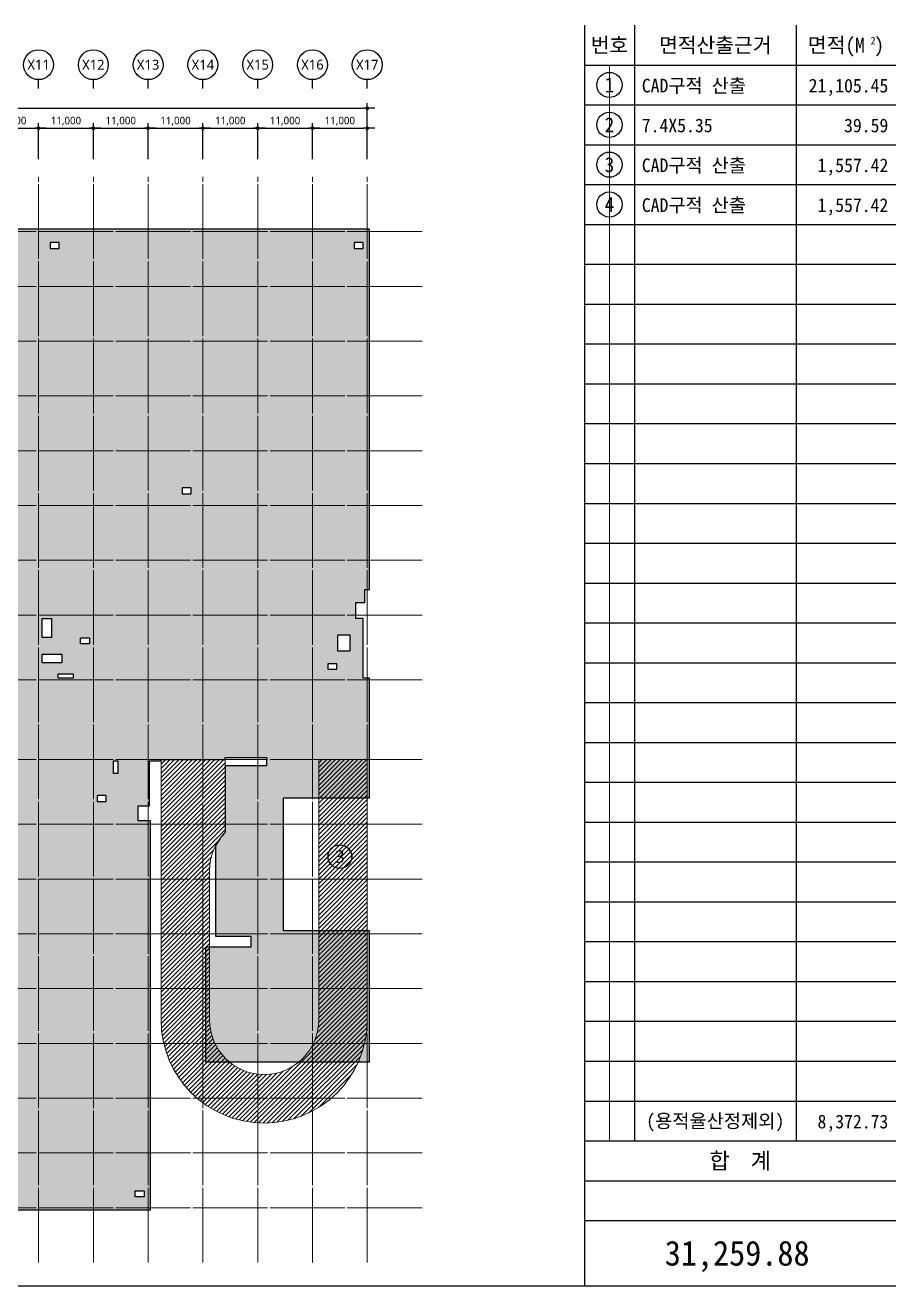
# Model space of a CAD drawing. Header units: millimetres. Extents: x 1877297 to 3504506, y 1389503 to 1925703.
# Drawn here: x 2421235 to 2596047, y 1672603 to 1925703 of the extents above; entities that cross this region are included whole.
import ezdxf
from ezdxf.enums import TextEntityAlignment as Align

# ---------------------------------------------------------------- set-up
doc = ezdxf.new("R2010")
doc.units = ezdxf.units.MM
doc.header["$LTSCALE"] = 5
doc.header["$MEASUREMENT"] = 0
doc.header["$PDSIZE"] = -10
doc.linetypes.add('CEN', pattern=[62, 60, -1, 0, -1])
doc.layers.get('0').update_dxf_attribs({"linetype": 'CONTINUOUS'})
doc.layers.get('Defpoints').update_dxf_attribs({"color": 153, "linetype": 'CONTINUOUS'})
for name, color, linetype, lineweight in [('A-AREA-LIN1', 4, 'CONTINUOUS', 25), ('A-AREA-LIN2', 6, 'CONTINUOUS', 20), ('A-AXIS-BUBL', 7, 'CONTINUOUS', 25), ('A-AXIS-LINE', 1, 'CEN', 15), ('A-DIMS', 7, 'CONTINUOUS', 25), ('A-MKXX-SYMB', 7, 'CONTINUOUS', 25), ('A-XXXX-HATC', 8, 'CONTINUOUS', 18), ('A-XXXX-TABL', 7, 'CONTINUOUS', 25), ('A-XXXX-TXT2', 3, 'CONTINUOUS', 25)]:
    doc.layers.add(name, color=color, linetype=linetype, lineweight=lineweight)
doc.layers.add('A-XXXX-NPLT', color=144, linetype='CONTINUOUS', lineweight=15, plot=False)
doc.layers.add('AA-AREA', color=7, linetype='CONTINUOUS')
doc.styles.add('HY울릉도L', font='')
doc.styles.add('돋움체', font='')
doc.styles.add('맑은고딕', font='malgun.ttf')
doc.styles.get('HY울릉도L').set_extended_font_data('HYwulM')
doc.styles.get('돋움체').set_extended_font_data('DotumChe')
doc.dimstyles.new('CDIM', dxfattribs={"dimtxt": 3, "dimasz": 1.5, "dimexe": 2, "dimexo": 1, "dimgap": 1, "dimtad": 1, "dimdec": 0, "dimrnd": 0.5, "dimzin": 0, "dimdsep": 32, "dimlunit": 6, "dimtxsty": 'HY울릉도L', "dimblk1": '_CIDOT', "dimblk2": '_CIDOT', "dimsah": 1, "dimcen": 5.5, "dimclrd": 2, "dimclre": 2, "dimclrt": 7, "dimadec": 0, "dimazin": 0, "dimtfac": 1, "dimtdec": 0, "dimtix": 1, "dimtmove": 2, "dimatfit": 1, "dimldrblk": '_CIDOT', "dimfxl": 1, "dimtolj": 1, "dimtzin": 0, "dimlwd": -1, "dimarcsym": 0})

# ---------------------------------------------------------------- blocks, each defined once
blk = doc.blocks.new('면적산정틀')
at = {"layer": 'A-XXXX-NPLT'}
blk.add_line((2500, -8000), (2500, -224000), dxfattribs=at)
at = {"layer": 'A-XXXX-TABL'}
for p, q in [((-2500, 0), (-2500, -253100)), ((7500, 0), (7500, -224000)), ((40000, 0), (40000, -224000)), ((-2500, -8000), (60000, -8000)), ((-2500, -16000), (60000, -16000)), ((-2500, -24000), (60000, -24000)), ((-2500, -32000), (60000, -32000)), ((-2500, -40000), (60000, -40000)), ((-2500, -48000), (60000, -48000)), ((-2500, -56000), (60000, -56000)), ((-2500, -64000), (60000, -64000)), ((-2500, -72000), (60000, -72000)), ((-2500, -80000), (60000, -80000)), ((-2500, -88000), (60000, -88000)), ((-2500, -96000), (60000, -96000)), ((-2500, -104000), (60000, -104000)), ((-2500, -112000), (60000, -112000)), ((-2500, -120000), (60000, -120000)), ((-2500, -128000), (60000, -128000)), ((-2500, -136000), (60000, -136000)), ((-2500, -144000), (60000, -144000)), ((-2500, -152000), (60000, -152000)), ((-2500, -160000), (60000, -160000)), ((-2500, -168000), (60000, -168000)), ((-2500, -176000), (60000, -176000)), ((-2500, -184000), (60000, -184000)), ((-2500, -192000), (60000, -192000)), ((-2500, -200000), (60000, -200000)), ((-2500, -208000), (60000, -208000)), ((-2500, -216000), (60000, -216000))]:
    blk.add_line(p, q, dxfattribs=at)
at = {"layer": 'A-XXXX-TABL', "color": 2}
for p, q in [((-2500, -224000), (60000, -224000)), ((-2500, -232000), (60000, -232000)), ((-2500, -240000), (60000, -240000))]:
    blk.add_line(p, q, dxfattribs=at)
at = {"layer": 'A-XXXX-TXT2', "style": '돋움체'}
for s, height, p in [('번호', 3000, (2500, -4000)), ('면적산출근거', 3000, (23750, -4000)), ('면적(M )', 3000, (50000, -4000)), ('(용적율산정제외)', 2750, (23750, -220000)), ('합  계', 3250, (28750, -228000))]:
    blk.add_text(s, height=height, dxfattribs=at).set_placement(p, align=Align.MIDDLE_CENTER)
blk.add_text('2', height=1500, dxfattribs=at).set_placement((54948, -3856))
blk = doc.blocks.new('면적중심선')
at = {"layer": 'A-AXIS-LINE', "ltscale": 50}
for points in [[(786821, 1781471), (786821, 1999471)], [(797821, 1781471), (797821, 1999471)], [(808821, 1781471), (808821, 1999471)], [(819821, 1781471), (819821, 1999471)], [(830821, 1781471), (830821, 1999471)], [(841821, 1781471), (841821, 1999471)], [(852821, 1781471), (852821, 1999471)], [(863821, 1988471), (665821, 1988471)], [(863821, 1977471), (665821, 1977471)], [(863821, 1966471), (665821, 1966471)], [(863821, 1955471), (665821, 1955471)], [(863821, 1944471), (665821, 1944471)], [(863821, 1933471), (665821, 1933471)], [(863821, 1922471), (665821, 1922471)], [(863821, 1911471), (665821, 1911471)], [(863821, 1898471), (665821, 1898471)], [(863821, 1882471), (665821, 1882471)], [(863821, 1869471), (665821, 1869471)], [(863821, 1858471), (665821, 1858471)], [(863821, 1847471), (665821, 1847471)], [(863821, 1836471), (665821, 1836471)], [(863821, 1825471), (665821, 1825471)], [(863821, 1814471), (665821, 1814471)], [(863821, 1803471), (665821, 1803471)], [(863821, 1792471), (665821, 1792471)]]:
    blk.add_lwpolyline(points, dxfattribs=at)
blk = doc.blocks.new('_CIDOT')
at = {"color": 0, "linetype": 'ByBlock'}
blk.add_line((2, 0), (-1, 0), dxfattribs=at)
at = {"color": 0, "linetype": 'ByBlock', "const_width": 0.5}
blk.add_lwpolyline([(-0.25, 0, 1), (0.25, 0, 1)], format="xyb", close=True, dxfattribs=at)
blk = doc.blocks.new('*D31')
at = {"layer": 'A-DIMS', "lineweight": -2, "transparency": 16777216}
for p, q in [((225693, 255621), (225693, 262871)), ((236693, 255621), (236693, 262871))]:
    blk.add_line(p, q, dxfattribs=at)
at = {"layer": 'A-DIMS', "transparency": 16777216}
blk.add_line((226443, 261871), (235943, 261871), dxfattribs=at)
at = {"layer": 'Defpoints', "color": 0, "transparency": 16777216}
for p in [(236693, 261871), (225693, 255121), (236693, 255121)]:
    blk.add_point(p, dxfattribs=at)
at = {"layer": 'A-DIMS', "transparency": 16777216, "xscale": 750, "yscale": 750, "zscale": 750, "rotation": 180}
blk.add_blockref('_CIDOT', (225693, 261871), dxfattribs=at)
at = {"layer": 'A-DIMS', "transparency": 16777216, "xscale": 750, "yscale": 750, "zscale": 750}
blk.add_blockref('_CIDOT', (236693, 261871), dxfattribs=at)
at = {"layer": 'A-DIMS', "color": 3, "transparency": 16777216, "insert": (231193, 263275), "char_height": 1500, "attachment_point": 5, "style": '맑은고딕'}
blk.add_mtext('\\A1;11,000', dxfattribs=at)
blk = doc.blocks.new('*D32')
at = {"layer": 'A-DIMS', "lineweight": -2, "transparency": 16777216}
for p, q in [((236693, 255621), (236693, 262871)), ((247693, 255621), (247693, 262871))]:
    blk.add_line(p, q, dxfattribs=at)
at = {"layer": 'A-DIMS', "transparency": 16777216}
blk.add_line((237443, 261871), (246943, 261871), dxfattribs=at)
at = {"layer": 'Defpoints', "color": 0, "transparency": 16777216}
for p in [(247693, 261871), (236693, 255121), (247693, 255121)]:
    blk.add_point(p, dxfattribs=at)
at = {"layer": 'A-DIMS', "transparency": 16777216, "xscale": 750, "yscale": 750, "zscale": 750, "rotation": 180}
blk.add_blockref('_CIDOT', (236693, 261871), dxfattribs=at)
at = {"layer": 'A-DIMS', "transparency": 16777216, "xscale": 750, "yscale": 750, "zscale": 750}
blk.add_blockref('_CIDOT', (247693, 261871), dxfattribs=at)
at = {"layer": 'A-DIMS', "color": 3, "transparency": 16777216, "insert": (242193, 263275), "char_height": 1500, "attachment_point": 5, "style": '맑은고딕'}
blk.add_mtext('\\A1;11,000', dxfattribs=at)
blk = doc.blocks.new('*D33')
at = {"layer": 'A-DIMS', "lineweight": -2, "transparency": 16777216}
for p, q in [((247693, 255621), (247693, 262871)), ((258693, 255621), (258693, 262871))]:
    blk.add_line(p, q, dxfattribs=at)
at = {"layer": 'A-DIMS', "transparency": 16777216}
blk.add_line((248443, 261871), (257943, 261871), dxfattribs=at)
at = {"layer": 'Defpoints', "color": 0, "transparency": 16777216}
for p in [(258693, 261871), (247693, 255121), (258693, 255121)]:
    blk.add_point(p, dxfattribs=at)
at = {"layer": 'A-DIMS', "transparency": 16777216, "xscale": 750, "yscale": 750, "zscale": 750, "rotation": 180}
blk.add_blockref('_CIDOT', (247693, 261871), dxfattribs=at)
at = {"layer": 'A-DIMS', "transparency": 16777216, "xscale": 750, "yscale": 750, "zscale": 750}
blk.add_blockref('_CIDOT', (258693, 261871), dxfattribs=at)
at = {"layer": 'A-DIMS', "color": 3, "transparency": 16777216, "insert": (253193, 263275), "char_height": 1500, "attachment_point": 5, "style": '맑은고딕'}
blk.add_mtext('\\A1;11,000', dxfattribs=at)
blk = doc.blocks.new('*D34')
at = {"layer": 'A-DIMS', "lineweight": -2, "transparency": 16777216}
for p, q in [((258693, 255621), (258693, 262871)), ((269693, 255621), (269693, 262871))]:
    blk.add_line(p, q, dxfattribs=at)
at = {"layer": 'A-DIMS', "transparency": 16777216}
blk.add_line((259443, 261871), (268943, 261871), dxfattribs=at)
at = {"layer": 'Defpoints', "color": 0, "transparency": 16777216}
for p in [(269693, 261871), (258693, 255121), (269693, 255121)]:
    blk.add_point(p, dxfattribs=at)
at = {"layer": 'A-DIMS', "transparency": 16777216, "xscale": 750, "yscale": 750, "zscale": 750, "rotation": 180}
blk.add_blockref('_CIDOT', (258693, 261871), dxfattribs=at)
at = {"layer": 'A-DIMS', "transparency": 16777216, "xscale": 750, "yscale": 750, "zscale": 750}
blk.add_blockref('_CIDOT', (269693, 261871), dxfattribs=at)
at = {"layer": 'A-DIMS', "color": 3, "transparency": 16777216, "insert": (264193, 263275), "char_height": 1500, "attachment_point": 5, "style": '맑은고딕'}
blk.add_mtext('\\A1;11,000', dxfattribs=at)
blk = doc.blocks.new('*D35')
at = {"layer": 'A-DIMS', "lineweight": -2, "transparency": 16777216}
for p, q in [((269693, 255621), (269693, 262871)), ((280693, 255621), (280693, 262871))]:
    blk.add_line(p, q, dxfattribs=at)
at = {"layer": 'A-DIMS', "transparency": 16777216}
blk.add_line((270443, 261871), (279943, 261871), dxfattribs=at)
at = {"layer": 'Defpoints', "color": 0, "transparency": 16777216}
for p in [(280693, 261871), (269693, 255121), (280693, 255121)]:
    blk.add_point(p, dxfattribs=at)
at = {"layer": 'A-DIMS', "transparency": 16777216, "xscale": 750, "yscale": 750, "zscale": 750, "rotation": 180}
blk.add_blockref('_CIDOT', (269693, 261871), dxfattribs=at)
at = {"layer": 'A-DIMS', "transparency": 16777216, "xscale": 750, "yscale": 750, "zscale": 750}
blk.add_blockref('_CIDOT', (280693, 261871), dxfattribs=at)
at = {"layer": 'A-DIMS', "color": 3, "transparency": 16777216, "insert": (275193, 263275), "char_height": 1500, "attachment_point": 5, "style": '맑은고딕'}
blk.add_mtext('\\A1;11,000', dxfattribs=at)
blk = doc.blocks.new('*D36')
at = {"layer": 'A-DIMS', "lineweight": -2, "transparency": 16777216}
for p, q in [((280693, 255621), (280693, 262871)), ((291693, 255621), (291693, 262871))]:
    blk.add_line(p, q, dxfattribs=at)
at = {"layer": 'A-DIMS', "transparency": 16777216}
blk.add_line((281443, 261871), (290943, 261871), dxfattribs=at)
at = {"layer": 'Defpoints', "color": 0, "transparency": 16777216}
for p in [(291693, 261871), (280693, 255121), (291693, 255121)]:
    blk.add_point(p, dxfattribs=at)
at = {"layer": 'A-DIMS', "transparency": 16777216, "xscale": 750, "yscale": 750, "zscale": 750, "rotation": 180}
blk.add_blockref('_CIDOT', (280693, 261871), dxfattribs=at)
at = {"layer": 'A-DIMS', "transparency": 16777216, "xscale": 750, "yscale": 750, "zscale": 750}
blk.add_blockref('_CIDOT', (291693, 261871), dxfattribs=at)
at = {"layer": 'A-DIMS', "color": 3, "transparency": 16777216, "insert": (286193, 263275), "char_height": 1500, "attachment_point": 5, "style": '맑은고딕'}
blk.add_mtext('\\A1;11,000', dxfattribs=at)
blk = doc.blocks.new('*D37')
at = {"layer": 'A-DIMS', "lineweight": -2, "transparency": 16777216}
for p, q in [((126693, 255621), (126693, 266871)), ((302693, 255621), (302693, 266871))]:
    blk.add_line(p, q, dxfattribs=at)
at = {"layer": 'A-DIMS', "transparency": 16777216}
blk.add_line((127443, 265871), (301943, 265871), dxfattribs=at)
at = {"layer": 'Defpoints', "color": 0, "transparency": 16777216}
for p in [(302693, 265871), (126693, 255121), (302693, 255121)]:
    blk.add_point(p, dxfattribs=at)
at = {"layer": 'A-DIMS', "transparency": 16777216, "xscale": 750, "yscale": 750, "zscale": 750, "rotation": 180}
blk.add_blockref('_CIDOT', (126693, 265871), dxfattribs=at)
at = {"layer": 'A-DIMS', "transparency": 16777216, "xscale": 750, "yscale": 750, "zscale": 750}
blk.add_blockref('_CIDOT', (302693, 265871), dxfattribs=at)
at = {"layer": 'A-DIMS', "color": 3, "transparency": 16777216, "insert": (214693, 267275), "char_height": 1500, "attachment_point": 5, "style": '맑은고딕'}
blk.add_mtext('\\A1;176,000', dxfattribs=at)
blk = doc.blocks.new('*D38')
at = {"layer": 'A-DIMS', "lineweight": -2, "transparency": 16777216}
for p, q in [((291693, 255621), (291693, 262871)), ((302693, 255621), (302693, 262871))]:
    blk.add_line(p, q, dxfattribs=at)
at = {"layer": 'A-DIMS', "transparency": 16777216}
blk.add_line((292443, 261871), (301943, 261871), dxfattribs=at)
at = {"layer": 'Defpoints', "color": 0, "transparency": 16777216}
for p in [(302693, 261871), (291693, 255121), (302693, 255121)]:
    blk.add_point(p, dxfattribs=at)
at = {"layer": 'A-DIMS', "transparency": 16777216, "xscale": 750, "yscale": 750, "zscale": 750, "rotation": 180}
blk.add_blockref('_CIDOT', (291693, 261871), dxfattribs=at)
at = {"layer": 'A-DIMS', "transparency": 16777216, "xscale": 750, "yscale": 750, "zscale": 750}
blk.add_blockref('_CIDOT', (302693, 261871), dxfattribs=at)
at = {"layer": 'A-DIMS', "color": 3, "transparency": 16777216, "insert": (297193, 263275), "char_height": 1500, "attachment_point": 5, "style": '맑은고딕'}
blk.add_mtext('\\A1;11,000', dxfattribs=at)
blk = doc.blocks.new('DIM(210222)')
for p, q in [((236693, 269870.6), (236693, 271620.6)), ((247693, 269870.6), (247693, 271620.6)), ((258693, 269870.6), (258693, 271620.6)), ((269693, 269870.6), (269693, 271620.6)), ((280693, 269870.6), (280693, 271620.6)), ((291693, 269870.6), (291693, 271620.6)), ((302693, 269870.6), (302693, 271620.6))]:
    blk.add_line(p, q)
at = {"layer": 'A-AXIS-BUBL', "ltscale": 0.2}
for centre in [(236693, 274620.6), (247693, 274620.6), (258693, 274620.6), (269693, 274620.6), (280693, 274620.6), (291693, 274620.6), (302693, 274620.6)]:
    blk.add_circle(centre, 3000, dxfattribs=at)
at = {"layer": 'A-XXXX-TXT2', "ltscale": 0.2, "style": '맑은고딕'}
for s, p in [('X11', (236693, 274620.6)), ('X12', (247693, 274620.6)), ('X13', (258693, 274620.6)), ('X14', (269693, 274620.6)), ('X15', (280693, 274620.6)), ('X16', (291693, 274620.6)), ('X17', (302693, 274620.6))]:
    blk.add_text(s, height=2000, dxfattribs=at).set_placement(p, align=Align.MIDDLE)
at = {"layer": 'A-DIMS'}
for p1, p2, distance, picture, middle in [((126693, 255120.6), (302693, 255120.6), 10750, '*D37', (214693, 267275.5)), ((225693, 255120.6), (236693, 255120.6), 6750, '*D31', (231193, 263275.5)), ((236693, 255120.6), (247693, 255120.6), 6750, '*D32', (242193, 263275.5)), ((247693, 255120.6), (258693, 255120.6), 6750, '*D33', (253193, 263275.5)), ((258693, 255120.6), (269693, 255120.6), 6750, '*D34', (264193, 263275.5)), ((269693, 255120.6), (280693, 255120.6), 6750, '*D35', (275193, 263275.5)), ((280693, 255120.6), (291693, 255120.6), 6750, '*D36', (286193, 263275.5)), ((291693, 255120.6), (302693, 255120.6), 6750, '*D38', (297193, 263275.5))]:
    dim = blk.add_aligned_dim(p1=p1, p2=p2, distance=distance, dimstyle='CDIM', override={"dimscale": 500, "dimtxsty": '맑은고딕', "dimclrd": 256, "dimclre": 256, "dimclrt": 3}, dxfattribs=at)
    dim.commit()
    dim.dimension.update_dxf_attribs({"geometry": picture, "text_midpoint": middle})

msp = doc.modelspace()

# ---------------------------------------------------------------- hatches: boundary and pattern name
at = {"layer": 'A-XXXX-HATC'}
h = msp.add_hatch(color=256, dxfattribs=at)
h.dxf.hatch_style = 1
h.paths.add_polyline_path([(2489115.1, 1794573.4), (2489115.1, 1806573.4), (2487615.1, 1806573.4), (2487615.1, 1809773.4), (2489415.1, 1809773.4), (2489415.1, 1812373.4), (2490365.1, 1812373.4), (2490365.1, 1884723.4), (2357465.1, 1884723.4), (2357465.1, 1806573.4), (2359940.1, 1806573.4), (2359940.1, 1803598.4), (2357615.1, 1803598.4), (2357615.1, 1794273.4), (2342465.1, 1794273.4), (2342465.1, 1793873.4), (2313465.1, 1793873.4), (2313465.1, 1777973.4), (2314715.1, 1777973.4), (2314715.1, 1765973.4), (2316215.1, 1765973.4), (2316215.1, 1762773.4), (2314415.1, 1762773.4), (2314415.1, 1760173.4), (2313465.1, 1760173.4), (2313465.1, 1687823.4), (2446365.1, 1687823.4), (2446365.1, 1765973.4), (2443890.1, 1765973.4), (2443890.1, 1768948.4), (2446215.1, 1768948.4), (2446215.1, 1777973.4), (2448515.1, 1777973.4), (2448515.1, 1778273.4), (2461365.1, 1778273.4), (2461365.1, 1778673.4), (2469680.1, 1778673.4), (2469680.1, 1777023.4), (2461365.1, 1777023.4), (2461365.1, 1763607.6, 0.07739156), (2459415.1, 1760858.3), (2459415.1, 1742773.4), (2466515.1, 1742773.4), (2466515.1, 1740573.4), (2457465.1, 1740573.4), (2457465.1, 1717573.4), (2490365.1, 1717573.4), (2490365.1, 1743873.4), (2473115.1, 1743873.4), (2473115.1, 1770573.4), (2490365.1, 1770573.4), (2490365.1, 1794573.4)])
h.paths.add_polyline_path([(2481990.1, 1796423.4), (2481990.1, 1797473.4), (2483840.1, 1797473.4), (2483840.1, 1796423.4)], flags=16)
h.paths.add_polyline_path([(2483915.1, 1800098.4), (2483915.1, 1803248.4), (2486490.1, 1803248.4), (2486490.1, 1800098.4)], flags=16)
h.paths.add_polyline_path([(2439815.1, 1777973.4), (2439815.1, 1775473.4), (2438990.1, 1775473.4), (2438990.1, 1777973.4)], flags=16)
h.paths.add_polyline_path([(2454565.1, 1831623.4), (2452765.1, 1831623.4), (2452765.1, 1832848.4), (2454565.1, 1832848.4)], flags=16)
h.paths.add_polyline_path([(2434165.1, 1801498.4), (2432365.1, 1801498.4), (2432365.1, 1802723.4), (2434165.1, 1802723.4)], flags=16)
h.paths.add_polyline_path([(2437465.1, 1771048.4), (2437465.1, 1769823.4), (2435665.1, 1769823.4), (2435665.1, 1771048.4)], flags=16)
h.paths.add_polyline_path([(2430840.1, 1794573.4), (2427840.1, 1794573.4), (2427840.1, 1795473.4), (2430840.1, 1795473.4)], flags=16)
h.paths.add_polyline_path([(2428590.1, 1797698.4), (2424665.1, 1797698.4), (2424665.1, 1799448.4), (2428590.1, 1799448.4)], flags=16)
h.paths.add_polyline_path([(2426490.1, 1802748.4), (2424665.1, 1802748.4), (2424665.1, 1806573.4), (2426490.1, 1806573.4)], flags=16)
h.paths.add_polyline_path([(2410565.1, 1740923.4), (2410565.1, 1739698.4), (2408765.1, 1739698.4), (2408765.1, 1740923.4)], flags=16)
h.paths.add_polyline_path([(2487315.1, 1880848.4), (2487315.1, 1882073.4), (2489115.1, 1882073.4), (2489115.1, 1880848.4)], flags=16)
h.paths.add_polyline_path([(2395065.1, 1831623.4), (2393265.1, 1831623.4), (2393265.1, 1832848.4), (2395065.1, 1832848.4)], flags=16)
h.paths.add_polyline_path([(2428065.1, 1880848.4), (2426265.1, 1880848.4), (2426265.1, 1882073.4), (2428065.1, 1882073.4)], flags=16)
h.paths.add_polyline_path([(2379165.1, 1774848.4), (2379165.1, 1773098.4), (2375240.1, 1773098.4), (2375240.1, 1774848.4)], flags=16)
h.paths.add_polyline_path([(2379165.1, 1769798.4), (2379165.1, 1765973.4), (2377340.1, 1765973.4), (2377340.1, 1769798.4)], flags=16)
h.paths.add_polyline_path([(2445115.1, 1691698.4), (2445115.1, 1690473.4), (2443315.1, 1690473.4), (2443315.1, 1691698.4)], flags=16)
h.paths.add_polyline_path([(2375990.1, 1777973.4), (2375990.1, 1777073.4), (2372990.1, 1777073.4), (2372990.1, 1777973.4)], flags=16)
h.paths.add_polyline_path([(2371465.1, 1771048.4), (2371465.1, 1769823.4), (2369665.1, 1769823.4), (2369665.1, 1771048.4)], flags=16)
h.paths.add_polyline_path([(2368165.1, 1801498.4), (2366365.1, 1801498.4), (2366365.1, 1802723.4), (2368165.1, 1802723.4)], flags=16)
h.paths.add_polyline_path([(2364840.1, 1794573.4), (2364015.1, 1794573.4), (2364015.1, 1797073.4), (2364840.1, 1797073.4)], flags=16)
h.paths.add_polyline_path([(2351065.1, 1740923.4), (2351065.1, 1739698.4), (2349265.1, 1739698.4), (2349265.1, 1740923.4)], flags=16)
h.paths.add_polyline_path([(2377565.1, 1691698.4), (2377565.1, 1690473.4), (2375765.1, 1690473.4), (2375765.1, 1691698.4)], flags=16)
h.paths.add_polyline_path([(2360515.1, 1880848.4), (2358715.1, 1880848.4), (2358715.1, 1882073.4), (2360515.1, 1882073.4)], flags=16)
h.paths.add_polyline_path([(2321840.1, 1776123.4), (2321840.1, 1775073.4), (2319990.1, 1775073.4), (2319990.1, 1776123.4)], flags=16)
h.paths.add_polyline_path([(2319915.1, 1772448.4), (2319915.1, 1769298.4), (2317340.1, 1769298.4), (2317340.1, 1772448.4)], flags=16)
h.paths.add_polyline_path([(2316515.1, 1691698.4), (2316515.1, 1690473.4), (2314715.1, 1690473.4), (2314715.1, 1691698.4)], flags=16)
h = msp.add_hatch(dxfattribs=at)
h.set_pattern_fill('ANSI31', color=251, scale=200)
h.set_pattern_definition([(45, (-2906867.74, 1252445.63), (-449.012806, 449.012806), [])])
h.paths.add_polyline_path([(2489915.1, 1725973.4), (2489915.1, 1778273.4), (2480165.1, 1778273.4), (2480165.1, 1725973.4, -0.41421356), (2469215.1, 1715023.4, -0.41421356), (2458265.1, 1725973.4), (2458265.1, 1755973.4, -0.19529192), (2461365.1, 1763607.6), (2461365.1, 1778273.4), (2448515.1, 1778273.4), (2448515.1, 1725973.4, 0.41421356), (2469215.1, 1705273.4, 0.41421356)])
h.paths.add_polyline_path([(2355315.1, 1846573.4, 0.41421356), (2334615.1, 1867273.4, 0.41421356), (2313915.1, 1846573.4), (2313915.1, 1794273.4), (2323665.1, 1794273.4), (2323665.1, 1846573.4, -0.41421356), (2334615.1, 1857523.4, -0.41421356), (2345565.1, 1846573.4), (2345565.1, 1816573.4, -0.19529192), (2342465.1, 1808939.3), (2342465.1, 1794273.4), (2355315.1, 1794273.4)])

# ---------------------------------------------------------------- linework, layer by layer
at = {"layer": 'A-AREA-LIN1'}
msp.add_lwpolyline([(2313465.1, 1687823.4), (2446365.1, 1687823.4), (2446365.1, 1765973.4), (2443890.1, 1765973.4), (2443890.1, 1768948.4), (2446215.1, 1768948.4), (2446215.1, 1777973.4), (2448515.1, 1777973.4), (2448515.1, 1778273.4), (2461365.1, 1778273.4), (2461365.1, 1778673.4), (2469680.1, 1778673.4), (2469680.1, 1777023.4), (2461365.1, 1777023.4), (2461365.1, 1763607.6, 0.07739156), (2459415.1, 1760858.3), (2459415.1, 1742773.4), (2466515.1, 1742773.4), (2466515.1, 1740573.4), (2457465.1, 1740573.4), (2457465.1, 1717573.4), (2490365.1, 1717573.4), (2490365.1, 1743873.4), (2473115.1, 1743873.4), (2473115.1, 1770573.4), (2490365.1, 1770573.4), (2490365.1, 1794573.4), (2489115.1, 1794573.4), (2489115.1, 1806573.4), (2487615.1, 1806573.4), (2487615.1, 1809773.4), (2489415.1, 1809773.4), (2489415.1, 1812373.4), (2490365.1, 1812373.4), (2490365.1, 1884723.4), (2357465.1, 1884723.4)], format="xyb", dxfattribs=at)
for points in [[(2428065.1, 1882073.4), (2426265.1, 1882073.4), (2426265.1, 1880848.4), (2428065.1, 1880848.4)], [(2489115.1, 1882073.4), (2487315.1, 1882073.4), (2487315.1, 1880848.4), (2489115.1, 1880848.4)], [(2454565.1, 1832848.4), (2452765.1, 1832848.4), (2452765.1, 1831623.4), (2454565.1, 1831623.4)], [(2424665.1, 1806573.4), (2426490.1, 1806573.4), (2426490.1, 1802748.4), (2424665.1, 1802748.4)], [(2432365.1, 1802723.4), (2434165.1, 1802723.4), (2434165.1, 1801498.4), (2432365.1, 1801498.4)], [(2486490.1, 1803248.4), (2483915.1, 1803248.4), (2483915.1, 1800098.4), (2486490.1, 1800098.4)], [(2424665.1, 1799448.4), (2428590.1, 1799448.4), (2428590.1, 1797698.4), (2424665.1, 1797698.4)], [(2481990.1, 1796423.4), (2483840.1, 1796423.4), (2483840.1, 1797473.4), (2481990.1, 1797473.4)], [(2430840.1, 1794573.4), (2427840.1, 1794573.4), (2427840.1, 1795473.4), (2430840.1, 1795473.4)], [(2438990.1, 1777973.4), (2439815.1, 1777973.4), (2439815.1, 1775473.4), (2438990.1, 1775473.4)], [(2437465.1, 1771048.4), (2435665.1, 1771048.4), (2435665.1, 1769823.4), (2437465.1, 1769823.4)], [(2443315.1, 1691698.4), (2445115.1, 1691698.4), (2445115.1, 1690473.4), (2443315.1, 1690473.4)]]:
    msp.add_lwpolyline(points, close=True, dxfattribs=at)
at = {"layer": 'A-AREA-LIN2'}
msp.add_lwpolyline([(2461365.1, 1778273.4), (2461365.1, 1763607.6, 0.19529192), (2458265.1, 1755973.4), (2458265.1, 1725973.4, 0.41421356), (2469215.1, 1715023.4, 0.41421356), (2480165.1, 1725973.4), (2480165.1, 1778273.4), (2489915.1, 1778273.4), (2489915.1, 1725973.4, -0.41421356), (2469215.1, 1705273.4, -0.41421356), (2448515.1, 1725973.4), (2448515.1, 1778273.4)], format="xyb", close=True, dxfattribs=at)
at = {"layer": 'A-MKXX-SYMB'}
for centre in [(2538547, 1913702.8), (2538547, 1905702.8), (2538547, 1897702.8), (2538547, 1889702.8)]:
    msp.add_circle(centre, 2530.8, dxfattribs=at)
at = {"layer": 'A-XXXX-TABL'}
msp.add_line((1877297, 1672602.8), (2596047, 1672602.8), dxfattribs=at)
at = {"layer": 'AA-AREA', "ltscale": 0.2}
msp.add_circle((2484415.1, 1758773.4), 2373.1, dxfattribs=at)

# ---------------------------------------------------------------- block references
for name, p in [('면적산정틀', (2536047, 1925702.8)), ('DIM(210222)', (2187222, 1643152.8)), ('면적중심선', (1637094, -104197.1))]:
    msp.add_blockref(name, p)

# ---------------------------------------------------------------- texts
at = {"layer": 'A-XXXX-TXT2', "style": '돋움체'}
for s, height, p in [('1', 3000, (2538547, 1913702.8)), ('2', 3000, (2538547, 1905702.8)), ('3', 3000, (2538547, 1897702.8)), ('4', 3000, (2538547, 1889702.8)), ('31,259.88', 5000, (2564200, 1679152.8))]:
    msp.add_text(s, height=height, dxfattribs=at).set_placement(p, align=Align.MIDDLE_CENTER)
for s, p in [('CAD구적 산출', (2545047, 1912202.8)), ('7.4X5.35', (2545047, 1904202.8)), ('CAD구적 산출', (2545047, 1896202.8)), ('CAD구적 산출', (2545047, 1888202.8))]:
    msp.add_text(s, height=2750, dxfattribs=at).set_placement(p)
for s, p in [('21,105.45', (2594547, 1912202.8)), ('39.59', (2594547, 1904202.8)), ('1,557.42', (2594547, 1896202.8)), ('1,557.42', (2594547, 1888202.8)), ('8,372.73', (2594547, 1704202.8))]:
    msp.add_text(s, height=2750, dxfattribs=at).set_placement(p, align=Align.RIGHT)
at = {"layer": 'A-XXXX-TXT2', "style": '맑은고딕'}
msp.add_text('3', height=2500, dxfattribs=at).set_placement((2484415.1, 1758773.4), align=Align.MIDDLE)

doc.saveas('drawing.dxf')
